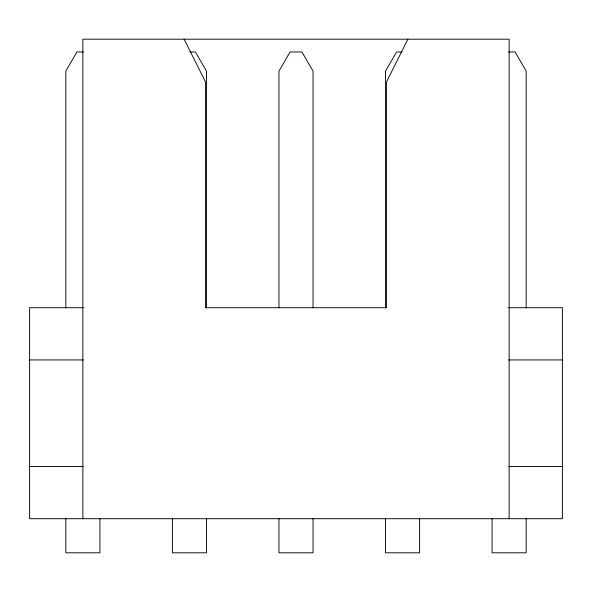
<?xml version="1.0" encoding="UTF-8"?>
<svg xmlns="http://www.w3.org/2000/svg" width="592" height="592" viewBox="0 0 592 592"><rect width="100%" height="100%" fill="white"/><g stroke="black" fill="none" stroke-linecap="round" stroke-linejoin="round"><path stroke-width="0.89" d="M407.888 39.19L386.576 81.814L386.576 307.722L205.424 307.722L205.424 81.814L184.112 39.19M83.339 51.978L76.901 51.978L65.83 71.158L65.83 307.773M189.899 51.978L195.419 51.978L206.49 71.158L206.49 307.773M402.101 51.978L396.581 51.978L385.51 71.158L385.51 307.773M508.661 51.978L515.099 51.978L526.17 71.158L526.17 307.773M83.339 307.722L29.6 307.722L29.6 518.71L562.4 518.71L562.4 307.722L508.661 307.722M29.6 359.936L83.25 359.936M508.75 359.936L562.4 359.936M29.6 466.496L83.25 466.496M508.75 466.496L562.4 466.496M526.17 518.71L526.17 552.81L492.07 552.81L492.07 518.71M509.12 518.71L509.12 39.19L82.88 39.19L82.88 518.71M419.61 518.71L419.61 552.81L385.51 552.81L385.51 518.71M313.05 307.773L313.05 71.158L301.979 51.978L290.021 51.978L278.95 71.158L278.95 307.773M313.05 518.71L313.05 552.81L278.95 552.81L278.95 518.71M206.49 518.71L206.49 552.81L172.39 552.81L172.39 518.71M99.93 518.71L99.93 552.81L65.83 552.81L65.83 518.71"/></g></svg>
